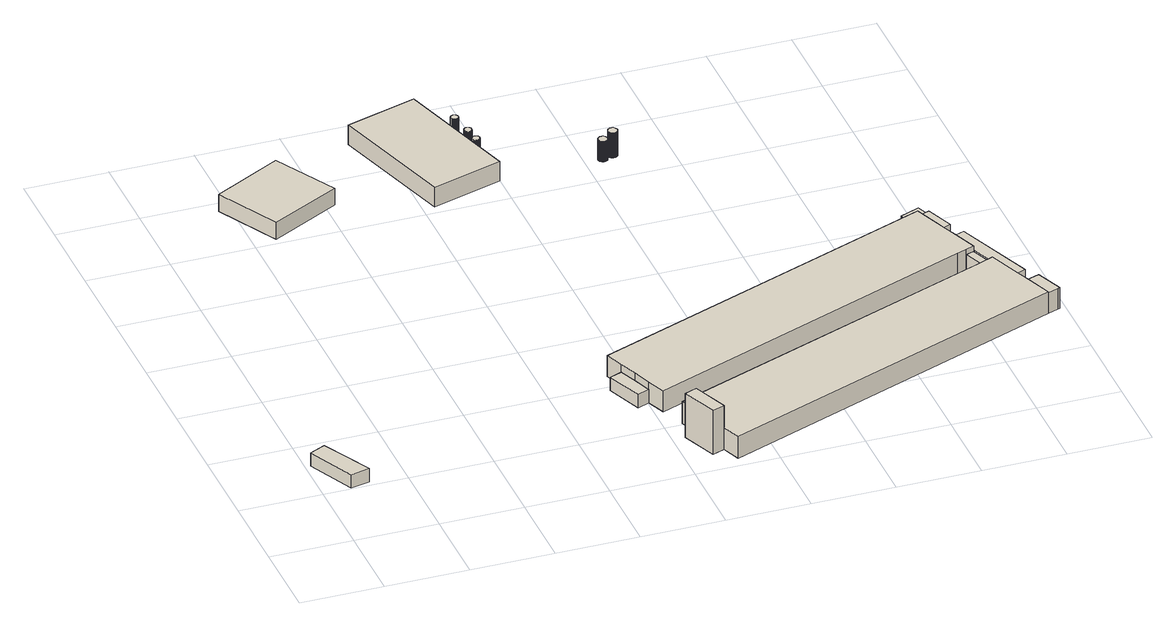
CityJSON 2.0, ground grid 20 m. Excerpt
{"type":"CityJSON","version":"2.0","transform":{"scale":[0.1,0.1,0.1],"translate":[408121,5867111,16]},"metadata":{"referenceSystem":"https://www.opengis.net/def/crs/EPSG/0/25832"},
"CityObjects":{
"building1":{"type":"Building","attributes":{"Gemeindeschluessel":"03454033","BezugspunktDach":"4000","AbsoluteHoehe":"17.586","MittlereTraufHoehe":"21.086","Firsthoehe":"21.086","function":"31001_2000","measuredHeight":3.5},"address":[{"country":"Germany","locality":"Lorup"}],"geometry":[{"type":"MultiSurface","lod":"1","boundaries":[[[0,1,2,3]],[[4,5,6,7]],[[4,7,3,2]],[[5,4,2,1]],[[6,5,1,0]],[[7,6,0,3]]]}]},
"building2":{"type":"Building","attributes":{"Gemeindeschluessel":"03454033","AbsoluteHoehe":"16.831","MittlereTraufHoehe":"19.95","Firsthoehe":"22.432","function":"31001_2000","roofType":"3100","measuredHeight":5.6},"address":[{"country":"Germany","locality":"Lorup"}],"geometry":[{"type":"MultiSurface","lod":"1","boundaries":[[[8,9,10,11]],[[12,13,14,15]],[[12,15,11,10]],[[13,12,10,9]],[[14,13,9,8]],[[15,14,8,11]]]}]},
"building3":{"type":"Building","attributes":{"Gemeindeschluessel":"03454033","AbsoluteHoehe":"17.383","MittlereTraufHoehe":"21.315","Firsthoehe":"23.614","function":"31001_2000","roofType":"3100","measuredHeight":6.23},"address":[{"country":"Germany","locality":"Lorup"}],"geometry":[{"type":"MultiSurface","lod":"1","boundaries":[[[16,17,18,19]],[[20,21,22,23]],[[20,23,19,18]],[[21,20,18,17]],[[22,21,17,16]],[[23,22,16,19]]]}]},
"building4":{"type":"Building","attributes":{"Gemeindeschluessel":"03454033","AbsoluteHoehe":"17.867","MittlereTraufHoehe":"23.23","Firsthoehe":"23.23","function":"51003_1201","roofType":"1000","measuredHeight":5.36},"address":[{"country":"Germany","locality":"Lorup"}],"geometry":[{"type":"MultiSurface","lod":"1","boundaries":[[[24,25,26,27,28,29,30,31,32,33,34,35,36,37,38,39,40,41,42,43,44,45,46,47,48,49,50,51,52,53,54,55,56,57,58,59]],[[60,61,62,63,64,65,66,67,68,69,70,71,72,73,74,75,76,77,78,79,80,81,82,83,84,85,86,87,88,89,90,91,92,93,94,95]],[[60,95,59,58]],[[61,60,58,57]],[[62,61,57,56]],[[63,62,56,55]],[[64,63,55,54]],[[65,64,54,53]],[[66,65,53,52]],[[67,66,52,51]],[[68,67,51,50]],[[69,68,50,49]],[[70,69,49,48]],[[71,70,48,47]],[[72,71,47,46]],[[73,72,46,45]],[[74,73,45,44]],[[75,74,44,43]],[[76,75,43,42]],[[77,76,42,41]],[[78,77,41,40]],[[79,78,40,39]],[[80,79,39,38]],[[81,80,38,37]],[[82,81,37,36]],[[83,82,36,35]],[[84,83,35,34]],[[85,84,34,33]],[[86,85,33,32]],[[87,86,32,31]],[[88,87,31,30]],[[89,88,30,29]],[[90,89,29,28]],[[91,90,28,27]],[[92,91,27,26]],[[93,92,26,25]],[[94,93,25,24]],[[95,94,24,59]]]}]},
"building5":{"type":"Building","attributes":{"name":"Silos","Gemeindeschluessel":"03454033","AbsoluteHoehe":"17.876","MittlereTraufHoehe":"22.477","Firsthoehe":"22.477","function":"51003_1201","roofType":"1000","measuredHeight":4.6},"address":[{"country":"Germany","locality":"Lorup"}],"geometry":[{"type":"MultiSurface","lod":"1","boundaries":[[[96,97,98,99,100,101,102,103,104,105,106,107,108,109,110,111,112,113,114,115,116,117,118,119,120,121,122,123,124,125,126,127,128,129]],[[130,131,132,133,134,135,136,137,138,139,140,141,142,143,144,145,146,147,148,149,150,151,152,153,154,155,156,157,158,159,160,161,162,163]],[[130,163,129,128]],[[131,130,128,127]],[[132,131,127,126]],[[133,132,126,125]],[[134,133,125,124]],[[135,134,124,123]],[[136,135,123,122]],[[137,136,122,121]],[[138,137,121,120]],[[139,138,120,119]],[[140,139,119,118]],[[141,140,118,117]],[[142,141,117,116]],[[143,142,116,115]],[[144,143,115,114]],[[145,144,114,113]],[[146,145,113,112]],[[147,146,112,111]],[[148,147,111,110]],[[149,148,110,109]],[[150,149,109,108]],[[151,150,108,107]],[[152,151,107,106]],[[153,152,106,105]],[[154,153,105,104]],[[155,154,104,103]],[[156,155,103,102]],[[157,156,102,101]],[[158,157,101,100]],[[159,158,100,99]],[[160,159,99,98]],[[161,160,98,97]],[[162,161,97,96]],[[163,162,96,129]]]}]},
"building6":{"type":"Building","attributes":{"Gemeindeschluessel":"03454033","AbsoluteHoehe":"17.884","MittlereTraufHoehe":"21.813","Firsthoehe":"21.813","function":"51003_1201","roofType":"1000","measuredHeight":3.93},"address":[{"country":"Germany","locality":"Lorup"}],"geometry":[{"type":"MultiSurface","lod":"1","boundaries":[[[164,165,166,167,168,169,170,171,172,173,174,175,176,177,178,179,180,181,182,183,184,185,186,187,188,189,190,191,192,193,194,195,196,197,198]],[[199,200,201,202,203,204,205,206,207,208,209,210,211,212,213,214,215,216,217,218,219,220,221,222,223,224,225,226,227,228,229,230,231,232,233]],[[199,233,198,197]],[[200,199,197,196]],[[201,200,196,195]],[[202,201,195,194]],[[203,202,194,193]],[[204,203,193,192]],[[205,204,192,191]],[[206,205,191,190]],[[207,206,190,189]],[[208,207,189,188]],[[209,208,188,187]],[[210,209,187,186]],[[211,210,186,185]],[[212,211,185,184]],[[213,212,184,183]],[[214,213,183,182]],[[215,214,182,181]],[[216,215,181,180]],[[217,216,180,179]],[[218,217,179,178]],[[219,218,178,177]],[[220,219,177,176]],[[221,220,176,175]],[[222,221,175,174]],[[223,222,174,173]],[[224,223,173,172]],[[225,224,172,171]],[[226,225,171,170]],[[227,226,170,169]],[[228,227,169,168]],[[229,228,168,167]],[[230,229,167,166]],[[231,230,166,165]],[[232,231,165,164]],[[233,232,164,198]]]}]},
"building7":{"type":"Building","attributes":{"Gemeindeschluessel":"03454033","AbsoluteHoehe":"18.58","MittlereTraufHoehe":"24.185","Firsthoehe":"25.789","function":"31001_2720","roofType":"3100","measuredHeight":7.21},"address":[{"country":"Germany","locality":"Lorup"}],"children":["building7-1","building7-2","building7-3","building7-4","building7-5","building7-6","building7-7","building7-8"],"geometry":[{"type":"MultiSurface","lod":"1","boundaries":[[[234,235,236,237,238,239,240,241,242,243,244,245]],[[246,247,248,249,250,251,252,253,254,255,256,257]],[[246,257,245,244]],[[243,258,259,244]],[[248,247,243,242]],[[249,248,242,241]],[[252,251,239,238]],[[253,252,238,237]],[[254,253,237,236]],[[235,260,261,236]],[[234,262,263,235]],[[257,256,234,245]],[[258,247,246,259]],[[240,250,249,241]],[[251,250,240,239]],[[260,255,254,261]],[[262,256,255,263]]]}]},
"building7-1":{"type":"BuildingPart","attributes":{"AbsoluteHoehe":"18.58","MittlereTraufHoehe":"30.137","Firsthoehe":"30.137","roofType":"1000","measuredHeight":11.56},"parents":["building7"],"geometry":[{"type":"MultiSurface","lod":"1","boundaries":[[[264,265,266,267]],[[251,249,268,269]],[[251,269,267,266]],[[265,241,240,239,266]],[[268,270,271,264]],[[269,268,264,267]],[[241,249,250,240]],[[240,250,251,239]]]}]},
"building7-2":{"type":"BuildingPart","attributes":{"AbsoluteHoehe":"18.58","MittlereTraufHoehe":"23.088","Firsthoehe":"23.088","roofType":"1000","measuredHeight":4.51},"parents":["building7"],"geometry":[{"type":"MultiSurface","lod":"1","boundaries":[[[263,262,272,273,274,275]],[[276,277,278,256,255,279]],[[277,276,274,273]],[[278,277,273,272]],[[256,278,272,262]],[[275,280,260,263]],[[276,279,275,274]],[[255,256,262,263]],[[280,279,255,260]]]}]},
"building7-3":{"type":"BuildingPart","attributes":{"AbsoluteHoehe":"18.58","MittlereTraufHoehe":"23.66","Firsthoehe":"25.155","roofType":"2100","measuredHeight":6.57},"parents":["building7"],"geometry":[{"type":"MultiSurface","lod":"1","boundaries":[[[258,281,282,283,259]],[[284,285,286,247,246]],[[284,246,259,283]],[[285,284,283,282]],[[286,285,282,281]],[[247,286,281,258]],[[246,247,258,259]]]}]},
"building7-4":{"type":"BuildingPart","attributes":{"AbsoluteHoehe":"18.58","MittlereTraufHoehe":"22.653","Firsthoehe":"22.653","roofType":"1000","measuredHeight":4.07},"parents":["building7"],"geometry":[{"type":"MultiSurface","lod":"1","boundaries":[[[261,260,280,287]],[[279,255,254,288]],[[288,254,261,287]],[[279,288,287,280]],[[255,279,280,260]],[[254,255,260,261]]]}]},
"building7-5":{"type":"BuildingPart","attributes":{"AbsoluteHoehe":"18.58","MittlereTraufHoehe":"21.782","Firsthoehe":"22.344","roofType":"2100","measuredHeight":3.76},"parents":["building7"],"geometry":[{"type":"MultiSurface","lod":"1","boundaries":[[[289,290,291,292]],[[293,294,295,296]],[[293,296,292,291]],[[294,293,291,290]],[[296,295,289,292]],[[297,298,294,290]],[[289,295,298,297]]]}]},
"building7-6":{"type":"BuildingPart","attributes":{"AbsoluteHoehe":"18.58","MittlereTraufHoehe":"22.653","Firsthoehe":"22.653","roofType":"1000","measuredHeight":4.07},"parents":["building7"],"geometry":[{"type":"MultiSurface","lod":"1","boundaries":[[[299,300,301,302]],[[294,303,304,298]],[[301,290,297,302]],[[303,294,301,300]],[[304,303,300,299]],[[290,294,298,297]],[[298,304,299,302]]]}]},
"building7-7":{"type":"BuildingPart","attributes":{"AbsoluteHoehe":"18.58","MittlereTraufHoehe":"23.868","Firsthoehe":"25.578","roofType":"3100","measuredHeight":7},"parents":["building7"],"geometry":[{"type":"MultiSurface","lod":"1","boundaries":[[[305,306,307,308,309,310,311,312,313,314,315,316,317]],[[318,319,320,321,322,295,298,304,323,276,279,288,324]],[[318,324,317,316]],[[319,318,316,315]],[[314,325,326,315]],[[313,327,325,314]],[[322,321,313,312]],[[295,322,312,311]],[[310,297,289,311]],[[309,299,302,310]],[[323,304,309,308]],[[276,323,308,307]],[[306,275,274,307]],[[305,287,280,306]],[[324,288,305,317]],[[325,320,319,326]],[[321,320,325,327]],[[298,295,289,297]],[[299,304,298,302]],[[275,279,276,274]],[[287,288,279,280]]]}]},
"building7-8":{"type":"BuildingPart","attributes":{"BezugspunktDach":"4000","AbsoluteHoehe":"18.58","MittlereTraufHoehe":"22.08","Firsthoehe":"22.08","measuredHeight":3.5},"parents":["building7"],"geometry":[{"type":"MultiSurface","lod":"1","boundaries":[[[328,326,327,329]],[[321,319,330,331]],[[321,331,329,327]],[[330,319,326,328]],[[331,330,328,329]],[[326,319,320,325]],[[325,320,321,327]]]}]},
"building8":{"type":"Building","attributes":{"name":"Silos","Gemeindeschluessel":"03454033","AbsoluteHoehe":"17.932","MittlereTraufHoehe":"23.216","Firsthoehe":"23.216","function":"51003_1201","roofType":"1000","measuredHeight":5.28},"address":[{"country":"Germany","locality":"Lorup"}],"geometry":[{"type":"MultiSurface","lod":"1","boundaries":[[[332,333,334,335,336,337,338,339,340,341,342,343,344,345,346,347,348,349,350,351,352,353,354,355,356,357,358,359,360,361,362,363,364,365,366,367]],[[368,369,370,371,372,373,374,375,376,377,378,379,380,381,382,383,384,385,386,387,388,389,390,391,392,393,394,395,396,397,398,399,400,401,402,403]],[[368,403,367,366]],[[369,368,366,365]],[[370,369,365,364]],[[371,370,364,363]],[[372,371,363,362]],[[373,372,362,361]],[[374,373,361,360]],[[375,374,360,359]],[[376,375,359,358]],[[377,376,358,357]],[[378,377,357,356]],[[379,378,356,355]],[[380,379,355,354]],[[381,380,354,353]],[[382,381,353,352]],[[383,382,352,351]],[[384,383,351,350]],[[385,384,350,349]],[[386,385,349,348]],[[387,386,348,347]],[[388,387,347,346]],[[389,388,346,345]],[[390,389,345,344]],[[391,390,344,343]],[[392,391,343,342]],[[393,392,342,341]],[[394,393,341,340]],[[395,394,340,339]],[[396,395,339,338]],[[397,396,338,337]],[[398,397,337,336]],[[399,398,336,335]],[[400,399,335,334]],[[401,400,334,333]],[[402,401,333,332]],[[403,402,332,367]]]}]},
"building9":{"type":"Building","attributes":{"Gemeindeschluessel":"03454033","AbsoluteHoehe":"17.931","MittlereTraufHoehe":"24.401","Firsthoehe":"24.401","function":"51003_1201","roofType":"1000","measuredHeight":6.47},"address":[{"country":"Germany","locality":"Lorup"}],"geometry":[{"type":"MultiSurface","lod":"1","boundaries":[[[404,405,406,407,408,409,410,411,412,413,414,415,416,417,418,419,420,421,422,423,424,425,426,427,428,429,430,431,432,433,434,435,436,437,438,439,440,441]],[[442,443,444,445,446,447,448,449,450,451,452,453,454,455,456,457,458,459,460,461,462,463,464,465,466,467,468,469,470,471,472,473,474,475,476,477,478,479]],[[442,479,441,440]],[[443,442,440,439]],[[444,443,439,438]],[[445,444,438,437]],[[446,445,437,436]],[[447,446,436,435]],[[448,447,435,434]],[[449,448,434,433]],[[450,449,433,432]],[[451,450,432,431]],[[452,451,431,430]],[[453,452,430,429]],[[454,453,429,428]],[[455,454,428,427]],[[456,455,427,426]],[[457,456,426,425]],[[458,457,425,424]],[[459,458,424,423]],[[460,459,423,422]],[[461,460,422,421]],[[462,461,421,420]],[[463,462,420,419]],[[464,463,419,418]],[[465,464,418,417]],[[466,465,417,416]],[[467,466,416,415]],[[468,467,415,414]],[[469,468,414,413]],[[470,469,413,412]],[[471,470,412,411]],[[472,471,411,410]],[[473,472,410,409]],[[474,473,409,408]],[[475,474,408,407]],[[476,475,407,406]],[[477,476,406,405]],[[478,477,405,404]],[[479,478,404,441]]]}]}
},
"vertices":[
[62,191,51],[109,202,51],[47,324,51],[9,306,51],[47,324,16],[109,202,16],[62,191,16],[9,306,16],
[174,1368,52],[255,1216,52],[424,1305,52],[340,1457,52],[424,1305,8],[255,1216,8],[174,1368,8],[340,1457,8],
[532,1519,65],[625,1214,65],[796,1266,65],[704,1571,65],[796,1266,14],[625,1214,14],[532,1519,14],[704,1571,14],
[753,1456,72],[753,1455,72],[754,1454,72],[756,1453,72],[757,1452,72],[759,1452,72],[760,1452,72],[761,1452,72],[763,1452,72],[764,1453,72],[766,1454,72],[767,1455,72],[768,1456,72],[768,1457,72],[769,1459,72],[769,1461,72],[769,1463,72],[769,1464,72],[768,1465,72],[767,1466,72],[766,1467,72],[765,1468,72],[763,1469,72],[761,1470,72],[760,1470,72],[759,1470,72],[757,1469,72],[755,1468,72],[754,1467,72],[753,1466,72],[752,1465,72],[752,1464,72],[751,1463,72],[751,1461,72],[751,1459,72],[752,1457,72],[751,1459,19],[751,1461,19],[751,1463,19],[752,1464,19],[752,1465,19],[753,1466,19],[754,1467,19],[755,1468,19],[757,1469,19],[759,1470,19],[760,1470,19],[761,1470,19],[763,1469,19],[765,1468,19],[766,1467,19],[767,1466,19],[768,1465,19],[769,1464,19],[769,1463,19],[769,1461,19],[769,1459,19],[768,1457,19],[768,1456,19],[767,1455,19],[766,1454,19],[764,1453,19],[763,1452,19],[761,1452,19],[760,1452,19],[759,1452,19],[757,1452,19],[756,1453,19],[754,1454,19],[753,1455,19],[753,1456,19],[752,1457,19],
[767,1408,65],[769,1406,65],[770,1405,65],[772,1404,65],[773,1404,65],[775,1404,65],[776,1404,65],[777,1404,65],[779,1405,65],[780,1406,65],[782,1408,65],[783,1409,65],[783,1411,65],[784,1413,65],[783,1415,65],[783,1416,65],[782,1417,65],[782,1418,65],[781,1419,65],[779,1421,65],[778,1421,65],[776,1422,65],[775,1422,65],[773,1422,65],[771,1421,65],[770,1421,65],[768,1419,65],[767,1418,65],[767,1417,65],[766,1416,65],[766,1415,65],[766,1413,65],[766,1411,65],[766,1409,65],[766,1411,19],[766,1413,19],[766,1415,19],[766,1416,19],[767,1417,19],[767,1418,19],[768,1419,19],[770,1421,19],[771,1421,19],[773,1422,19],[775,1422,19],[776,1422,19],[778,1421,19],[779,1421,19],[781,1419,19],[782,1418,19],[782,1417,19],[783,1416,19],[783,1415,19],[784,1413,19],[783,1411,19],[783,1409,19],[782,1408,19],[780,1406,19],[779,1405,19],[777,1404,19],[776,1404,19],[775,1404,19],[773,1404,19],[772,1404,19],[770,1405,19],[769,1406,19],[767,1408,19],[766,1409,19],
[776,1379,58],[777,1377,58],[779,1376,58],[781,1376,58],[782,1375,58],[783,1375,58],[785,1375,58],[786,1376,58],[787,1376,58],[789,1377,58],[790,1379,58],[791,1379,58],[791,1381,58],[792,1382,58],[792,1384,58],[792,1386,58],[792,1387,58],[791,1389,58],[790,1390,58],[789,1391,58],[788,1392,58],[786,1393,58],[784,1393,58],[783,1393,58],[782,1393,58],[780,1393,58],[778,1392,58],[777,1391,58],[776,1390,58],[775,1389,58],[775,1387,58],[774,1386,58],[774,1384,58],[774,1382,58],[775,1381,58],[774,1382,19],[774,1384,19],[774,1386,19],[775,1387,19],[775,1389,19],[776,1390,19],[777,1391,19],[778,1392,19],[780,1393,19],[782,1393,19],[783,1393,19],[784,1393,19],[786,1393,19],[788,1392,19],[789,1391,19],[790,1390,19],[791,1389,19],[792,1387,19],[792,1386,19],[792,1384,19],[792,1382,19],[791,1381,19],[791,1379,19],[790,1379,19],[789,1377,19],[787,1376,19],[786,1376,19],[785,1375,19],[783,1375,19],[782,1375,19],[781,1376,19],[779,1376,19],[777,1377,19],[776,1379,19],[775,1381,19],
[1704,437,83],[1678,505,83],[1658,497,83],[1633,487,83],[834,179,83],[851,135,83],[868,91,83],[885,47,83],[902,3,83],[1746,329,83],[1720,396,83],[1712,417,83],[1720,396,26],[1746,329,26],[902,3,26],[885,47,26],[868,91,26],[851,135,26],[834,179,26],[1633,487,26],[1658,497,26],[1678,505,26],[1704,437,26],[1712,417,26],[1746,329,80],[1720,396,80],[1678,505,67],[1658,497,67],[1704,437,71],[1678,505,71],
[855,36,141],[885,47,141],[851,135,141],[821,123,141],[855,36,26],[821,123,26],[884,47,26],[884,47,141],
[1735,449,71],[1660,643,71],[1629,632,71],[1655,564,71],[1629,632,26],[1660,643,26],[1735,449,26],[1655,564,26],[1655,564,67],
[1773,339,80],[1777,341,80],[1751,407,80],[1751,407,26],[1777,341,26],[1773,339,26],
[1635,557,67],[1635,557,26],
[1572,735,58],[1618,753,58],[1605,786,58],[1559,768,58],[1605,786,26],[1618,753,26],[1572,735,26],[1559,768,26],[1587,741,58],[1587,741,26],
[1613,673,67],[1644,685,67],[1618,753,67],[1587,741,67],[1644,685,26],[1613,673,26],
[1635,557,81],[1655,564,81],[1629,632,81],[1621,653,81],[1613,673,81],[1587,741,81],[1572,735,81],[743,415,81],[760,370,81],[777,327,81],[793,283,81],[811,238,81],[1610,547,81],[811,238,26],[793,283,26],[777,327,26],[760,370,26],[743,415,26],[1621,653,26],[1610,547,26],[777,327,61],[793,283,61],[760,370,61],
[764,271,61],[730,359,61],[764,271,26],[730,359,26],
[1030,1258,72],[1032,1257,72],[1033,1256,72],[1035,1255,72],[1037,1255,72],[1038,1255,72],[1039,1255,72],[1041,1255,72],[1043,1256,72],[1044,1257,72],[1046,1258,72],[1047,1260,72],[1048,1262,72],[1049,1265,72],[1049,1267,72],[1049,1268,72],[1048,1270,72],[1048,1271,72],[1047,1272,72],[1046,1274,72],[1045,1275,72],[1043,1276,72],[1041,1277,72],[1038,1277,72],[1035,1277,72],[1033,1276,72],[1032,1275,72],[1030,1274,72],[1029,1272,72],[1028,1271,72],[1028,1270,72],[1027,1268,72],[1027,1267,72],[1027,1265,72],[1028,1262,72],[1029,1260,72],[1028,1262,19],[1027,1265,19],[1027,1267,19],[1027,1268,19],[1028,1270,19],[1028,1271,19],[1029,1272,19],[1030,1274,19],[1032,1275,19],[1033,1276,19],[1035,1277,19],[1038,1277,19],[1041,1277,19],[1043,1276,19],[1045,1275,19],[1046,1274,19],[1047,1272,19],[1048,1271,19],[1048,1270,19],[1049,1268,19],[1049,1267,19],[1049,1265,19],[1048,1262,19],[1047,1260,19],[1046,1258,19],[1044,1257,19],[1043,1256,19],[1041,1255,19],[1039,1255,19],[1038,1255,19],[1037,1255,19],[1035,1255,19],[1033,1256,19],[1032,1257,19],[1030,1258,19],[1029,1260,19],
[1055,1268,84],[1056,1266,84],[1057,1265,84],[1059,1264,84],[1061,1263,84],[1062,1263,84],[1064,1263,84],[1065,1263,84],[1067,1263,84],[1068,1264,84],[1070,1265,84],[1072,1266,84],[1073,1268,84],[1074,1270,84],[1075,1273,84],[1075,1275,84],[1075,1276,84],[1074,1278,84],[1073,1279,84],[1073,1280,84],[1072,1282,84],[1070,1283,84],[1069,1284,84],[1067,1285,84],[1064,1285,84],[1063,1285,84],[1061,1285,84],[1059,1284,84],[1057,1283,84],[1056,1282,84],[1055,1280,84],[1054,1279,84],[1054,1278,84],[1053,1276,84],[1053,1275,84],[1053,1273,84],[1053,1270,84],[1054,1268,84],[1053,1270,19],[1053,1273,19],[1053,1275,19],[1053,1276,19],[1054,1278,19],[1054,1279,19],[1055,1280,19],[1056,1282,19],[1057,1283,19],[1059,1284,19],[1061,1285,19],[1063,1285,19],[1064,1285,19],[1067,1285,19],[1069,1284,19],[1070,1283,19],[1072,1282,19],[1073,1280,19],[1073,1279,19],[1074,1278,19],[1075,1276,19],[1075,1275,19],[1075,1273,19],[1074,1270,19],[1073,1268,19],[1072,1266,19],[1070,1265,19],[1068,1264,19],[1067,1263,19],[1065,1263,19],[1064,1263,19],[1062,1263,19],[1061,1263,19],[1059,1264,19],[1057,1265,19],[1056,1266,19],[1055,1268,19],[1054,1268,19]
]}
